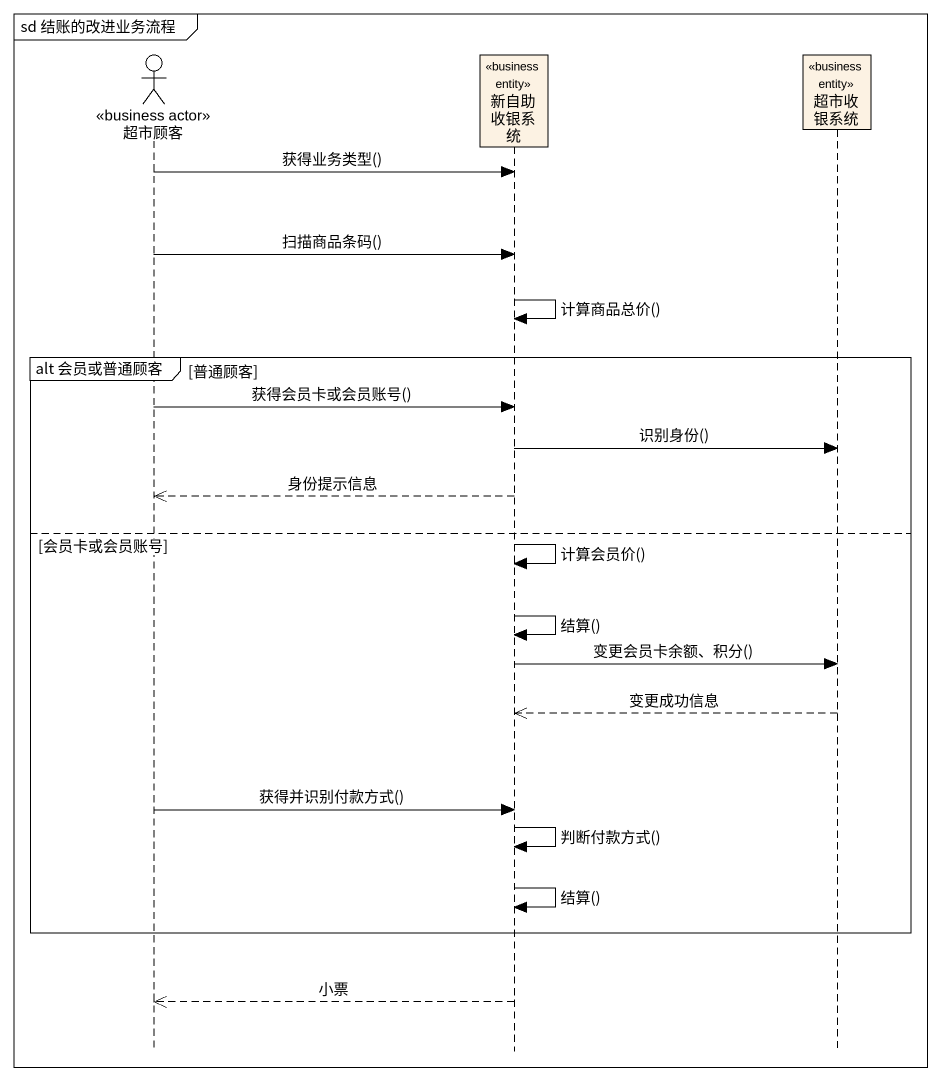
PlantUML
@startuml
mainframe sd 结账的改进业务流程
hide footbox
actor 超市顾客 <<business actor>>
participant 新自助收银系统 <<business entity>>
participant 超市收银系统 <<business entity>>

超市顾客 -> 新自助收银系统 : 获得业务类型()
超市顾客 -> 新自助收银系统 : 扫描商品条码()
新自助收银系统 -> 新自助收银系统 : 计算商品总价()
group alt 会员或普通顾客 [普通顾客]
  超市顾客 -> 新自助收银系统 : 获得会员卡或会员账号()
  新自助收银系统 -> 超市收银系统 : 识别身份()
  新自助收银系统 -->> 超市顾客 : 身份提示信息
else 会员卡或会员账号
  新自助收银系统 -> 新自助收银系统 : 计算会员价()
  新自助收银系统 -> 新自助收银系统 : 结算()
  新自助收银系统 -> 超市收银系统 : 变更会员卡余额、积分()
  超市收银系统 -->> 新自助收银系统 : 变更成功信息
  超市顾客 -> 新自助收银系统 : 获得并识别付款方式()
  新自助收银系统 -> 新自助收银系统 : 判断付款方式()
  新自助收银系统 -> 新自助收银系统 : 结算()
end
新自助收银系统 -->> 超市顾客 : 小票
@enduml
